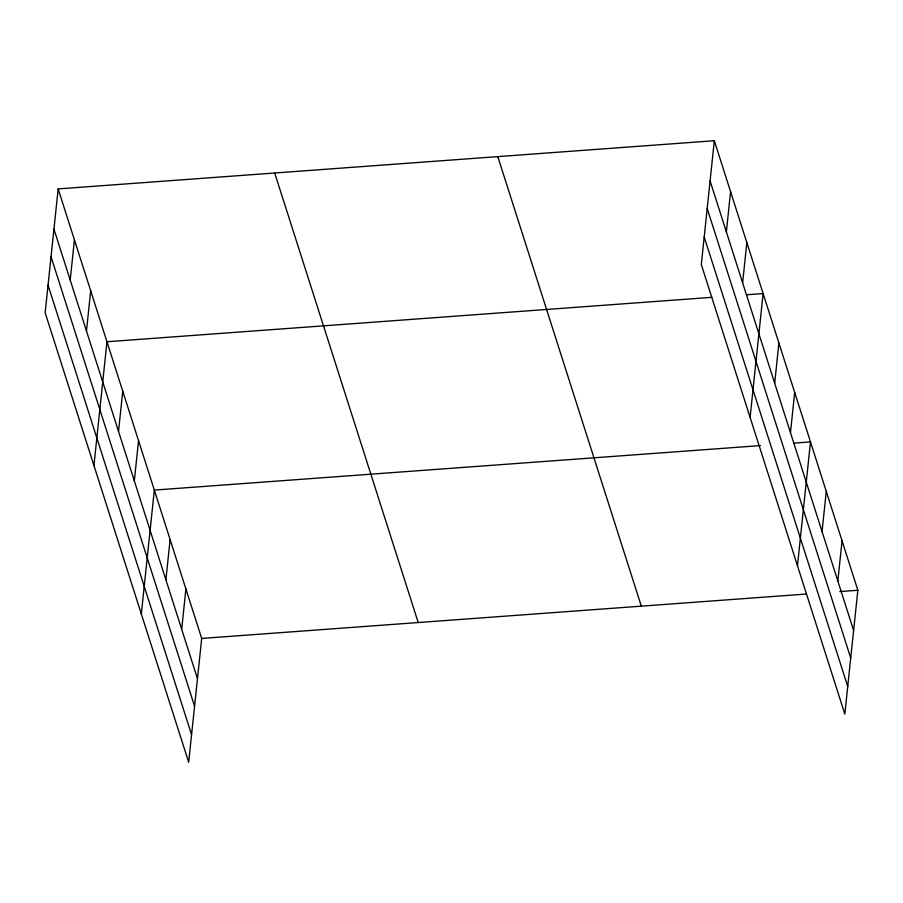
<?xml version="1.0" encoding="UTF-8"?>
<svg xmlns="http://www.w3.org/2000/svg" width="903" height="903" viewBox="0 0 903 903"><rect width="100%" height="100%" fill="white"/><g stroke="black" fill="none" stroke-linecap="round" stroke-linejoin="round"><path stroke-width="1.35" d="M58.164 188.908L45.15 312.743L188.682 762.279L201.696 638.444L58.164 188.908L714.318 140.721L857.85 590.257L844.836 714.092L701.304 264.556L714.318 140.721M70.208 280.065L74.43 239.848M86.474 331.006L90.695 290.8M93.946 465.587L106.96 341.752L711.767 297.335M118.53 431.408L122.752 391.202M134.321 480.859L138.543 440.641M141.32 613.927L154.334 490.092L760.518 445.585M165.892 579.76L170.114 539.543M181.684 629.199L185.905 588.993M726.362 231.879L730.583 191.673M742.627 282.831L746.849 242.614M750.1 417.4L763.125 293.565L746.465 294.784M774.684 383.222L778.905 343.016M790.475 432.672L794.696 392.466M797.473 565.752L810.488 441.906L793.827 443.136M822.046 531.574L826.279 491.356M837.837 581.024L842.059 540.807M201.696 638.444L806.492 594.027M839.801 591.578L857.85 590.257M710.097 180.927L853.628 630.463M707.196 208.525L850.728 658.061M704.205 236.958L847.736 686.494M497.79 156.625L641.322 606.161M274.693 173.004L418.224 622.539M53.943 229.114L197.464 678.65M51.042 256.712L194.574 706.248M48.051 285.145L191.583 734.681"/></g></svg>
